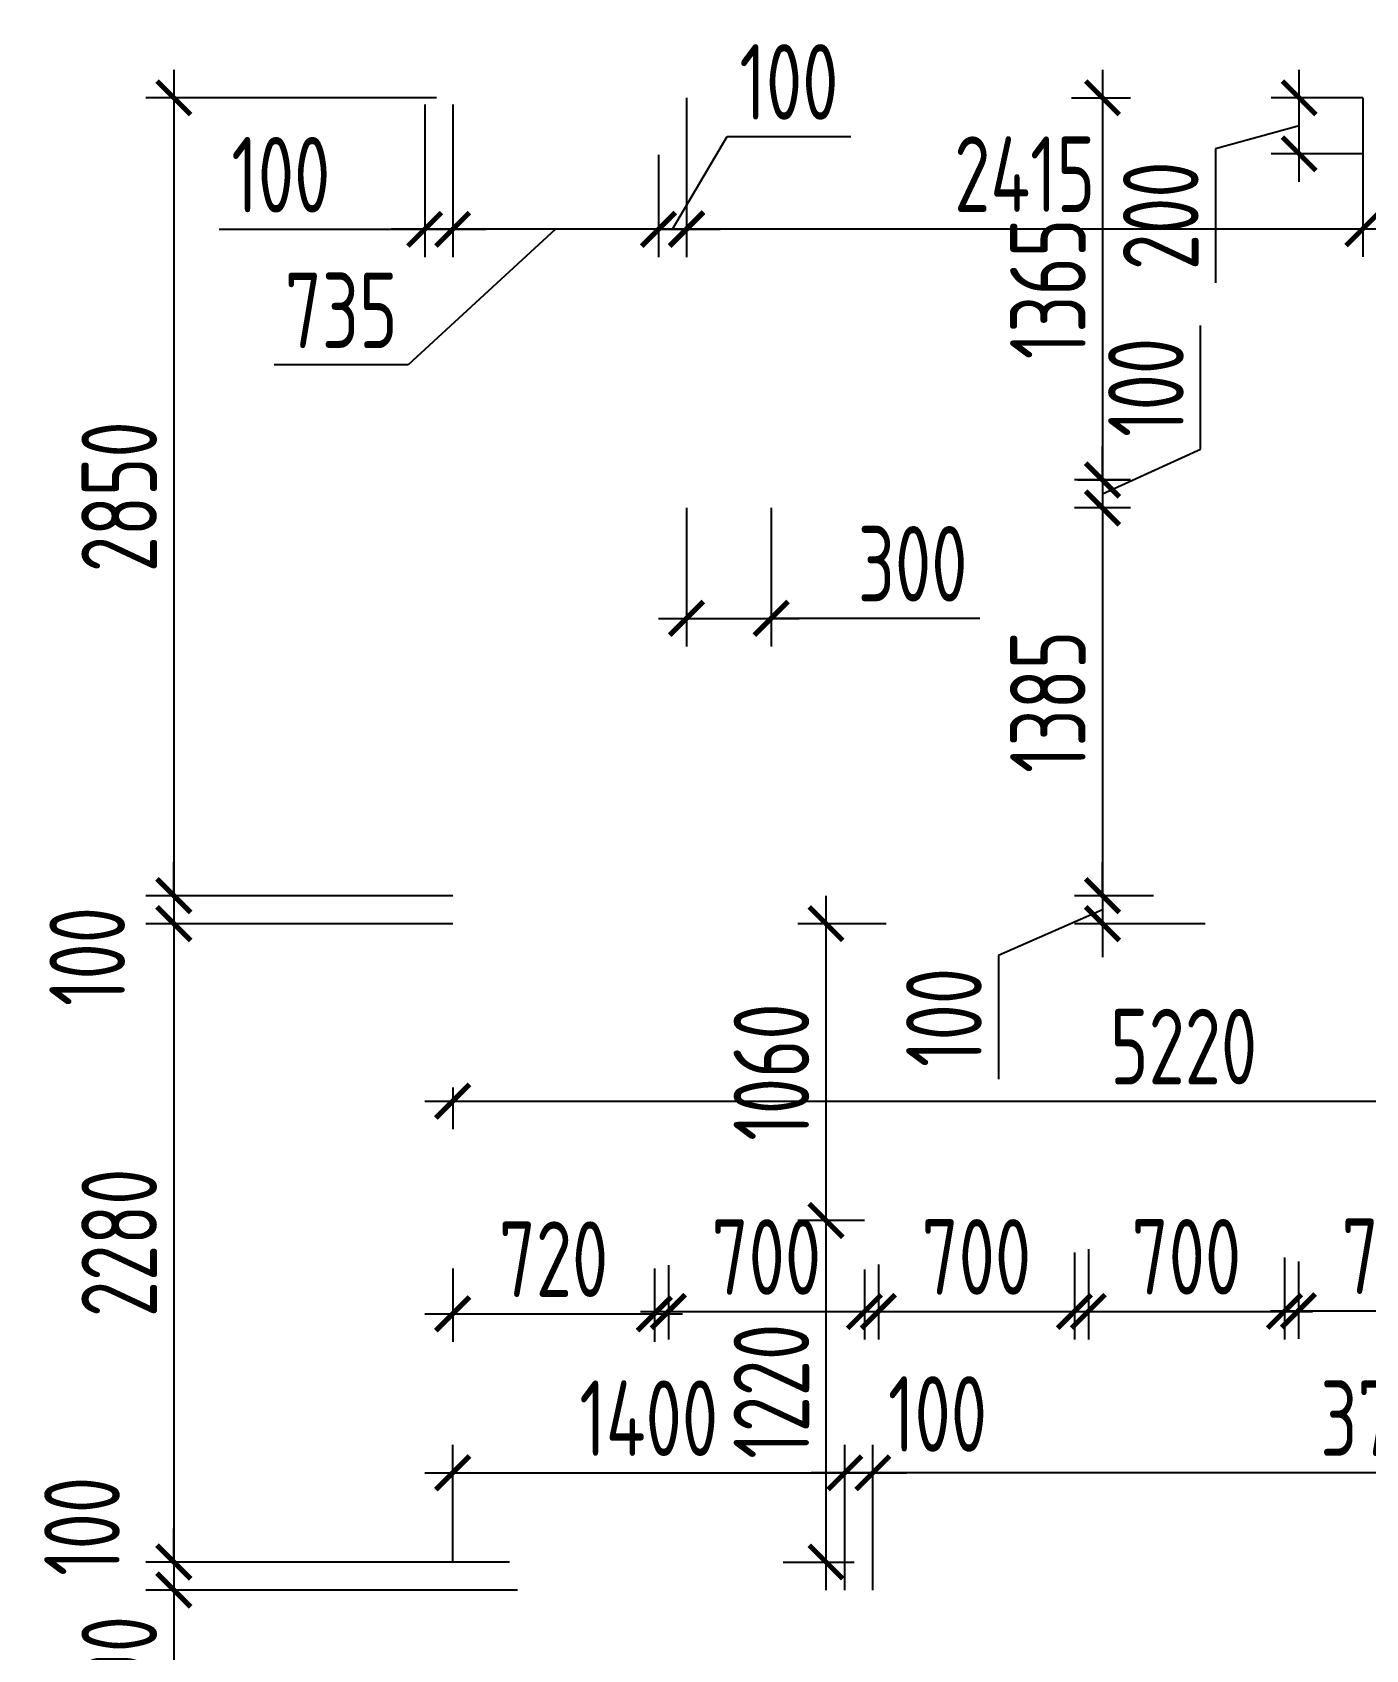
# Model space of a CAD drawing. Header units: millimetres. Extents: x -350007 to 536090, y -888 to 198380.
# Drawn here: x -63947 to -59186, y 121807 to 127585 of the extents above; entities that cross this region are included whole.
import ezdxf

# ---------------------------------------------------------------- set-up
doc = ezdxf.new("R2010")
doc.units = ezdxf.units.MM
doc.layers.add('АР_Размеры нов.', color=15, linetype='Continuous', lineweight=0)
doc.styles.add('ISOCPEUR', font='isocpeur.ttf', dxfattribs={"width": 0.7})
doc.dimstyles.new('R_100', dxfattribs={"dimtxt": 270, "dimasz": 120, "dimexe": 100, "dimexo": 0, "dimgap": 60, "dimtad": 1, "dimdec": 0, "dimrnd": 5, "dimzin": 0, "dimdsep": 46, "dimtxsty": 'ISOCPEUR', "dimblk": 'ARCHTICK', "dimcen": 0, "dimdle": 100, "dimclrd": 256, "dimclre": 256, "dimclrt": 256, "dimadec": 0, "dimazin": 0, "dimtfac": 2, "dimtdec": 0, "dimtofl": 0, "dimtmove": 1, "dimatfit": 3, "dimfxl": 1, "dimtvp": 3, "dimtolj": 1, "dimtzin": 0, "dimarcsym": 0})

# ---------------------------------------------------------------- blocks, each defined once
blk = doc.blocks.new('_ArchTick')
at = {"color": 0, "linetype": 'ByBlock', "const_width": 0.15}
blk.add_lwpolyline([(-0.5, -0.5), (0.5, 0.5)], dxfattribs=at)
blk = doc.blocks.new('*D2067')
at = {"layer": 'Defpoints', "color": 0, "ltscale": 500, "transparency": 16777216}
for p in [(-59423.3, 127350.7), (-59195.8, 127350.7), (-59195.8, 127150.7)]:
    blk.add_point(p, dxfattribs=at)
at = {"layer": 'АР_Размеры нов.', "lineweight": -2, "ltscale": 500, "transparency": 16777216}
for p, q in [((-59423.3, 127050.7), (-59423.3, 127450.7)), ((-59195.8, 127350.7), (-59523.3, 127350.7)), ((-59423.3, 127250.7), (-59722.4, 127169.2)), ((-59722.4, 127169.2), (-59722.4, 126690.1)), ((-59195.8, 127150.7), (-59523.3, 127150.7))]:
    blk.add_line(p, q, dxfattribs=at)
at = {"layer": 'АР_Размеры нов.', "lineweight": -2, "ltscale": 500, "transparency": 16777216, "xscale": 120, "yscale": 120, "zscale": 120}
for p, rotation in [((-59423.3, 127350.7), 90), ((-59423.3, 127150.7), 270)]:
    blk.add_blockref('_ArchTick', p, dxfattribs=dict(at, rotation=rotation))
at = {"layer": 'АР_Размеры нов.', "lineweight": 13, "ltscale": 500, "transparency": 16777216, "insert": (-59917.4, 126929.6), "char_height": 270, "attachment_point": 5, "rotation": 90, "style": 'ISOCPEUR'}
blk.add_mtext('\\A1;200', dxfattribs=at)
blk = doc.blocks.new('*D2068')
at = {"layer": 'Defpoints', "color": 0, "ltscale": 500, "transparency": 16777216}
for p in [(-62445.8, 127081.2), (-61710.8, 127081.2), (-62445.8, 126881.1)]:
    blk.add_point(p, dxfattribs=at)
at = {"layer": 'АР_Размеры нов.', "lineweight": -2, "ltscale": 500, "transparency": 16777216}
for p, q in [((-62445.8, 127081.2), (-62445.8, 126781.1)), ((-61710.8, 127081.2), (-61710.8, 126781.1)), ((-62078.3, 126881.1), (-62604.3, 126396.6)), ((-61610.8, 126881.1), (-62545.8, 126881.1)), ((-62604.3, 126396.6), (-63083.4, 126396.6))]:
    blk.add_line(p, q, dxfattribs=at)
at = {"layer": 'АР_Размеры нов.', "lineweight": -2, "ltscale": 500, "transparency": 16777216, "xscale": 120, "yscale": 120, "zscale": 120, "rotation": 180}
blk.add_blockref('_ArchTick', (-62445.8, 126881.1), dxfattribs=at)
at = {"layer": 'АР_Размеры нов.', "lineweight": -2, "ltscale": 500, "transparency": 16777216, "xscale": 120, "yscale": 120, "zscale": 120}
blk.add_blockref('_ArchTick', (-61710.8, 126881.1), dxfattribs=at)
at = {"layer": 'АР_Размеры нов.', "lineweight": 13, "ltscale": 500, "transparency": 16777216, "insert": (-62843.9, 126591.6), "char_height": 270, "attachment_point": 5, "style": 'ISOCPEUR'}
blk.add_mtext('\\A1;735', dxfattribs=at)
blk = doc.blocks.new('*D2069')
at = {"layer": 'Defpoints', "color": 0, "ltscale": 500, "transparency": 16777216}
for p in [(-61610.8, 125885.7), (-61308.7, 125885.7), (-61308.7, 125491.4)]:
    blk.add_point(p, dxfattribs=at)
at = {"layer": 'АР_Размеры нов.', "lineweight": -2, "ltscale": 500, "transparency": 16777216}
for p, q in [((-61610.8, 125885.7), (-61610.8, 125391.4)), ((-61308.7, 125885.7), (-61308.7, 125391.4)), ((-61710.8, 125491.4), (-61208.7, 125491.4)), ((-60564, 125491.4), (-61308.7, 125491.4))]:
    blk.add_line(p, q, dxfattribs=at)
at = {"layer": 'АР_Размеры нов.', "lineweight": -2, "ltscale": 500, "transparency": 16777216, "xscale": 120, "yscale": 120, "zscale": 120, "rotation": 180}
blk.add_blockref('_ArchTick', (-61610.8, 125491.4), dxfattribs=at)
at = {"layer": 'АР_Размеры нов.', "lineweight": -2, "ltscale": 500, "transparency": 16777216, "xscale": 120, "yscale": 120, "zscale": 120}
blk.add_blockref('_ArchTick', (-61308.7, 125491.4), dxfattribs=at)
at = {"layer": 'АР_Размеры нов.', "lineweight": 13, "ltscale": 500, "transparency": 16777216, "insert": (-60803.5, 125686.4), "char_height": 270, "attachment_point": 5, "style": 'ISOCPEUR'}
blk.add_mtext('\\A1;300', dxfattribs=at)
blk = doc.blocks.new('*D2070')
at = {"layer": 'Defpoints', "color": 0, "ltscale": 500, "transparency": 16777216}
for p in [(-61610.8, 127350.7), (-59195.8, 127350.7), (-59195.8, 126883)]:
    blk.add_point(p, dxfattribs=at)
at = {"layer": 'АР_Размеры нов.', "lineweight": -2, "ltscale": 500, "transparency": 16777216}
for p, q in [((-61610.8, 127350.7), (-61610.8, 126783)), ((-59195.8, 127350.7), (-59195.8, 126783)), ((-61710.8, 126883), (-59095.8, 126883))]:
    blk.add_line(p, q, dxfattribs=at)
at = {"layer": 'АР_Размеры нов.', "lineweight": -2, "ltscale": 500, "transparency": 16777216, "xscale": 120, "yscale": 120, "zscale": 120, "rotation": 180}
blk.add_blockref('_ArchTick', (-61610.8, 126883), dxfattribs=at)
at = {"layer": 'АР_Размеры нов.', "lineweight": -2, "ltscale": 500, "transparency": 16777216, "xscale": 120, "yscale": 120, "zscale": 120}
blk.add_blockref('_ArchTick', (-59195.8, 126883), dxfattribs=at)
at = {"layer": 'АР_Размеры нов.', "lineweight": 13, "ltscale": 500, "transparency": 16777216, "insert": (-60403.3, 127078), "char_height": 270, "attachment_point": 5, "style": 'ISOCPEUR'}
blk.add_mtext('\\A1;2415', dxfattribs=at)
blk = doc.blocks.new('*D2071')
at = {"layer": 'Defpoints', "color": 0, "ltscale": 500, "transparency": 16777216}
for p in [(-62445.8, 124400.7), (-63441.6, 122120.3), (-62425.8, 122120.3)]:
    blk.add_point(p, dxfattribs=at)
at = {"layer": 'АР_Размеры нов.', "lineweight": -2, "ltscale": 500, "transparency": 16777216}
for p, q in [((-63441.6, 124500.7), (-63441.6, 122020.3)), ((-62445.8, 124400.7), (-63541.6, 124400.7)), ((-62425.8, 122120.3), (-63541.6, 122120.3))]:
    blk.add_line(p, q, dxfattribs=at)
at = {"layer": 'АР_Размеры нов.', "lineweight": -2, "ltscale": 500, "transparency": 16777216, "xscale": 120, "yscale": 120, "zscale": 120}
for p, rotation in [((-63441.6, 124400.7), 90), ((-63441.6, 122120.3), 270)]:
    blk.add_blockref('_ArchTick', p, dxfattribs=dict(at, rotation=rotation))
at = {"layer": 'АР_Размеры нов.', "lineweight": 13, "ltscale": 500, "transparency": 16777216, "insert": (-63636.6, 123260.5), "char_height": 270, "attachment_point": 5, "rotation": 90, "style": 'ISOCPEUR'}
blk.add_mtext('\\A1;2280', dxfattribs=at)
blk = doc.blocks.new('*D2073')
at = {"layer": 'Defpoints', "color": 0, "ltscale": 500, "transparency": 16777216}
for p in [(-62445.8, 123815.6), (-57225.8, 123766.6), (-57225.8, 123340.3)]:
    blk.add_point(p, dxfattribs=at)
at = {"layer": 'АР_Размеры нов.', "lineweight": -2, "ltscale": 500, "transparency": 16777216}
for p, q in [((-62445.8, 123815.6), (-62445.8, 123666.6)), ((-57225.8, 123340.3), (-57225.8, 123866.6)), ((-62545.8, 123766.6), (-57125.8, 123766.6))]:
    blk.add_line(p, q, dxfattribs=at)
at = {"layer": 'АР_Размеры нов.', "lineweight": -2, "ltscale": 500, "transparency": 16777216, "xscale": 120, "yscale": 120, "zscale": 120, "rotation": 180}
blk.add_blockref('_ArchTick', (-62445.8, 123766.6), dxfattribs=at)
at = {"layer": 'АР_Размеры нов.', "lineweight": -2, "ltscale": 500, "transparency": 16777216, "xscale": 120, "yscale": 120, "zscale": 120}
blk.add_blockref('_ArchTick', (-57225.8, 123766.6), dxfattribs=at)
at = {"layer": 'АР_Размеры нов.', "lineweight": 13, "ltscale": 500, "transparency": 16777216, "insert": (-59835.8, 123961.6), "char_height": 270, "attachment_point": 5, "style": 'ISOCPEUR'}
blk.add_mtext('\\A1;5220', dxfattribs=at)
blk = doc.blocks.new('*D2224')
at = {"layer": 'Defpoints', "color": 0, "ltscale": 500, "transparency": 16777216}
for p in [(-62445.8, 123169.3), (-61725.8, 123169.3), (-61725.8, 123007.1)]:
    blk.add_point(p, dxfattribs=at)
at = {"layer": 'АР_Размеры нов.', "lineweight": -2, "ltscale": 500, "transparency": 16777216}
for p, q in [((-62445.8, 123169.3), (-62445.8, 122907.1)), ((-61725.8, 123169.3), (-61725.8, 122907.1)), ((-62545.8, 123007.1), (-61625.8, 123007.1))]:
    blk.add_line(p, q, dxfattribs=at)
at = {"layer": 'АР_Размеры нов.', "lineweight": -2, "ltscale": 500, "transparency": 16777216, "xscale": 120, "yscale": 120, "zscale": 120, "rotation": 180}
blk.add_blockref('_ArchTick', (-62445.8, 123007.1), dxfattribs=at)
at = {"layer": 'АР_Размеры нов.', "lineweight": -2, "ltscale": 500, "transparency": 16777216, "xscale": 120, "yscale": 120, "zscale": 120}
blk.add_blockref('_ArchTick', (-61725.8, 123007.1), dxfattribs=at)
at = {"layer": 'АР_Размеры нов.', "lineweight": 13, "ltscale": 500, "transparency": 16777216, "insert": (-62085.8, 123202.1), "char_height": 270, "attachment_point": 5, "style": 'ISOCPEUR'}
blk.add_mtext('\\A1;720', dxfattribs=at)
blk = doc.blocks.new('*D2225')
at = {"layer": 'Defpoints', "color": 0, "ltscale": 500, "transparency": 16777216}
for p in [(-61675.8, 123181), (-60975.8, 123165.1), (-60975.8, 123015.1)]:
    blk.add_point(p, dxfattribs=at)
at = {"layer": 'АР_Размеры нов.', "lineweight": -2, "ltscale": 500, "transparency": 16777216}
for p, q in [((-61675.8, 123181), (-61675.8, 122915.1)), ((-60975.8, 123165.1), (-60975.8, 122915.1)), ((-61775.8, 123015.1), (-60875.8, 123015.1))]:
    blk.add_line(p, q, dxfattribs=at)
at = {"layer": 'АР_Размеры нов.', "lineweight": -2, "ltscale": 500, "transparency": 16777216, "xscale": 120, "yscale": 120, "zscale": 120, "rotation": 180}
blk.add_blockref('_ArchTick', (-61675.8, 123015.1), dxfattribs=at)
at = {"layer": 'АР_Размеры нов.', "lineweight": -2, "ltscale": 500, "transparency": 16777216, "xscale": 120, "yscale": 120, "zscale": 120}
blk.add_blockref('_ArchTick', (-60975.8, 123015.1), dxfattribs=at)
at = {"layer": 'АР_Размеры нов.', "lineweight": 13, "ltscale": 500, "transparency": 16777216, "insert": (-61325.8, 123210.1), "char_height": 270, "attachment_point": 5, "style": 'ISOCPEUR'}
blk.add_mtext('\\A1;700', dxfattribs=at)
blk = doc.blocks.new('*D2226')
at = {"layer": 'Defpoints', "color": 0, "ltscale": 500, "transparency": 16777216}
for p in [(-60925.8, 123183), (-60225.8, 123226.6), (-60225.8, 123015.4)]:
    blk.add_point(p, dxfattribs=at)
at = {"layer": 'АР_Размеры нов.', "lineweight": -2, "ltscale": 500, "transparency": 16777216}
for p, q in [((-60925.8, 123183), (-60925.8, 122915.4)), ((-60225.8, 123226.6), (-60225.8, 122915.4)), ((-61025.8, 123015.4), (-60125.8, 123015.4))]:
    blk.add_line(p, q, dxfattribs=at)
at = {"layer": 'АР_Размеры нов.', "lineweight": -2, "ltscale": 500, "transparency": 16777216, "xscale": 120, "yscale": 120, "zscale": 120, "rotation": 180}
blk.add_blockref('_ArchTick', (-60925.8, 123015.4), dxfattribs=at)
at = {"layer": 'АР_Размеры нов.', "lineweight": -2, "ltscale": 500, "transparency": 16777216, "xscale": 120, "yscale": 120, "zscale": 120}
blk.add_blockref('_ArchTick', (-60225.8, 123015.4), dxfattribs=at)
at = {"layer": 'АР_Размеры нов.', "lineweight": 13, "ltscale": 500, "transparency": 16777216, "insert": (-60575.8, 123210.4), "char_height": 270, "attachment_point": 5, "style": 'ISOCPEUR'}
blk.add_mtext('\\A1;700', dxfattribs=at)
blk = doc.blocks.new('*D2227')
at = {"layer": 'Defpoints', "color": 0, "ltscale": 500, "transparency": 16777216}
for p in [(-60175.8, 123238.5), (-59475.8, 123208.7), (-59475.8, 123015.8)]:
    blk.add_point(p, dxfattribs=at)
at = {"layer": 'АР_Размеры нов.', "lineweight": -2, "ltscale": 500, "transparency": 16777216}
for p, q in [((-60175.8, 123238.5), (-60175.8, 122915.8)), ((-59475.8, 123208.7), (-59475.8, 122915.8)), ((-60275.8, 123015.8), (-59375.8, 123015.8))]:
    blk.add_line(p, q, dxfattribs=at)
at = {"layer": 'АР_Размеры нов.', "lineweight": -2, "ltscale": 500, "transparency": 16777216, "xscale": 120, "yscale": 120, "zscale": 120, "rotation": 180}
blk.add_blockref('_ArchTick', (-60175.8, 123015.8), dxfattribs=at)
at = {"layer": 'АР_Размеры нов.', "lineweight": -2, "ltscale": 500, "transparency": 16777216, "xscale": 120, "yscale": 120, "zscale": 120}
blk.add_blockref('_ArchTick', (-59475.8, 123015.8), dxfattribs=at)
at = {"layer": 'АР_Размеры нов.', "lineweight": 13, "ltscale": 500, "transparency": 16777216, "insert": (-59825.8, 123210.8), "char_height": 270, "attachment_point": 5, "style": 'ISOCPEUR'}
blk.add_mtext('\\A1;700', dxfattribs=at)
blk = doc.blocks.new('*D2228')
at = {"layer": 'Defpoints', "color": 0, "ltscale": 500, "transparency": 16777216}
for p in [(-59425.8, 123193.4), (-58725.8, 123017.9), (-58725.8, 122956.9)]:
    blk.add_point(p, dxfattribs=at)
at = {"layer": 'АР_Размеры нов.', "lineweight": -2, "ltscale": 500, "transparency": 16777216}
for p, q in [((-59425.8, 123193.4), (-59425.8, 122917.9)), ((-58725.8, 122956.9), (-58725.8, 123117.9)), ((-59525.8, 123017.9), (-58625.8, 123017.9))]:
    blk.add_line(p, q, dxfattribs=at)
at = {"layer": 'АР_Размеры нов.', "lineweight": -2, "ltscale": 500, "transparency": 16777216, "xscale": 120, "yscale": 120, "zscale": 120, "rotation": 180}
blk.add_blockref('_ArchTick', (-59425.8, 123017.9), dxfattribs=at)
at = {"layer": 'АР_Размеры нов.', "lineweight": -2, "ltscale": 500, "transparency": 16777216, "xscale": 120, "yscale": 120, "zscale": 120}
blk.add_blockref('_ArchTick', (-58725.8, 123017.9), dxfattribs=at)
at = {"layer": 'АР_Размеры нов.', "lineweight": 13, "ltscale": 500, "transparency": 16777216, "insert": (-59075.8, 123212.9), "char_height": 270, "attachment_point": 5, "style": 'ISOCPEUR'}
blk.add_mtext('\\A1;700', dxfattribs=at)
blk = doc.blocks.new('*D2231')
at = {"layer": 'Defpoints', "color": 0, "ltscale": 500, "transparency": 16777216}
for p in [(-61112.8, 123340.3), (-60975.8, 123340.3), (-61266.1, 122120.3)]:
    blk.add_point(p, dxfattribs=at)
at = {"layer": 'АР_Размеры нов.', "lineweight": -2, "ltscale": 500, "transparency": 16777216}
for p, q in [((-61112.8, 122020.3), (-61112.8, 123440.3)), ((-60975.8, 123340.3), (-61212.8, 123340.3)), ((-61266.1, 122120.3), (-61012.8, 122120.3))]:
    blk.add_line(p, q, dxfattribs=at)
at = {"layer": 'АР_Размеры нов.', "lineweight": -2, "ltscale": 500, "transparency": 16777216, "xscale": 120, "yscale": 120, "zscale": 120}
for p, rotation in [((-61112.8, 123340.3), 90), ((-61112.8, 122120.3), 270)]:
    blk.add_blockref('_ArchTick', p, dxfattribs=dict(at, rotation=rotation))
at = {"layer": 'АР_Размеры нов.', "lineweight": 13, "ltscale": 500, "transparency": 16777216, "insert": (-61307.8, 122730.3), "char_height": 270, "attachment_point": 5, "rotation": 90, "style": 'ISOCPEUR'}
blk.add_mtext('\\A1;1220', dxfattribs=at)
blk = doc.blocks.new('*D2232')
at = {"layer": 'Defpoints', "color": 0, "ltscale": 500, "transparency": 16777216}
for p in [(-61112.8, 124400.7), (-60897.9, 124400.7), (-60975.8, 123340.3)]:
    blk.add_point(p, dxfattribs=at)
at = {"layer": 'АР_Размеры нов.', "lineweight": -2, "ltscale": 500, "transparency": 16777216}
for p, q in [((-61112.8, 123240.3), (-61112.8, 124500.7)), ((-60897.9, 124400.7), (-61212.8, 124400.7)), ((-60975.8, 123340.3), (-61212.8, 123340.3))]:
    blk.add_line(p, q, dxfattribs=at)
at = {"layer": 'АР_Размеры нов.', "lineweight": -2, "ltscale": 500, "transparency": 16777216, "xscale": 120, "yscale": 120, "zscale": 120}
for p, rotation in [((-61112.8, 124400.7), 90), ((-61112.8, 123340.3), 270)]:
    blk.add_blockref('_ArchTick', p, dxfattribs=dict(at, rotation=rotation))
at = {"layer": 'АР_Размеры нов.', "lineweight": 13, "ltscale": 500, "transparency": 16777216, "insert": (-61307.8, 123870.5), "char_height": 270, "attachment_point": 5, "rotation": 90, "style": 'ISOCPEUR'}
blk.add_mtext('\\A1;1060', dxfattribs=at)
blk = doc.blocks.new('*D2406')
at = {"layer": 'Defpoints', "color": 0, "ltscale": 500, "transparency": 16777216}
for p in [(-62545.8, 127327), (-62445.8, 127327), (-62445.8, 126881.1)]:
    blk.add_point(p, dxfattribs=at)
at = {"layer": 'АР_Размеры нов.', "lineweight": -2, "ltscale": 500, "transparency": 16777216}
for p, q in [((-62545.8, 127327), (-62545.8, 126781.1)), ((-62445.8, 127327), (-62445.8, 126781.1)), ((-63280.2, 126881.1), (-62545.8, 126881.1)), ((-62545.8, 126881.1), (-62665.8, 126881.1)), ((-62545.8, 126881.1), (-62445.8, 126881.1)), ((-62445.8, 126881.1), (-62325.8, 126881.1))]:
    blk.add_line(p, q, dxfattribs=at)
at = {"layer": 'АР_Размеры нов.', "lineweight": -2, "ltscale": 500, "transparency": 16777216, "xscale": 120, "yscale": 120, "zscale": 120}
blk.add_blockref('_ArchTick', (-62545.8, 126881.1), dxfattribs=at)
at = {"layer": 'АР_Размеры нов.', "lineweight": -2, "ltscale": 500, "transparency": 16777216, "xscale": 120, "yscale": 120, "zscale": 120, "rotation": 180}
blk.add_blockref('_ArchTick', (-62445.8, 126881.1), dxfattribs=at)
at = {"layer": 'АР_Размеры нов.', "lineweight": 13, "ltscale": 500, "transparency": 16777216, "insert": (-63059.6, 127076.1), "char_height": 270, "attachment_point": 5, "style": 'ISOCPEUR'}
blk.add_mtext('\\A1;100', dxfattribs=at)
blk = doc.blocks.new('*D2407')
at = {"layer": 'Defpoints', "color": 0, "ltscale": 500, "transparency": 16777216}
for p in [(-61710.8, 127147.4), (-61610.8, 127147.4), (-61610.8, 126881.1)]:
    blk.add_point(p, dxfattribs=at)
at = {"layer": 'АР_Размеры нов.', "lineweight": -2, "ltscale": 500, "transparency": 16777216}
for p, q in [((-61660.8, 126881.1), (-61465.7, 127212.6)), ((-61465.7, 127212.6), (-61024.4, 127212.6)), ((-61710.8, 127147.4), (-61710.8, 126781.1)), ((-61610.8, 127147.4), (-61610.8, 126781.1)), ((-61710.8, 126881.1), (-61830.8, 126881.1)), ((-61710.8, 126881.1), (-61610.8, 126881.1)), ((-61610.8, 126881.1), (-61490.8, 126881.1))]:
    blk.add_line(p, q, dxfattribs=at)
at = {"layer": 'АР_Размеры нов.', "lineweight": -2, "ltscale": 500, "transparency": 16777216, "xscale": 120, "yscale": 120, "zscale": 120}
blk.add_blockref('_ArchTick', (-61710.8, 126881.1), dxfattribs=at)
at = {"layer": 'АР_Размеры нов.', "lineweight": -2, "ltscale": 500, "transparency": 16777216, "xscale": 120, "yscale": 120, "zscale": 120, "rotation": 180}
blk.add_blockref('_ArchTick', (-61610.8, 126881.1), dxfattribs=at)
at = {"layer": 'АР_Размеры нов.', "lineweight": 13, "ltscale": 500, "transparency": 16777216, "insert": (-61245.1, 127407.6), "char_height": 270, "attachment_point": 5, "style": 'ISOCPEUR'}
blk.add_mtext('\\A1;100', dxfattribs=at)
blk = doc.blocks.new('*D2408')
at = {"layer": 'Defpoints', "color": 0, "ltscale": 500, "transparency": 16777216}
for p in [(-62503.8, 127350.7), (-63441.6, 124500.7), (-62445.8, 124500.7)]:
    blk.add_point(p, dxfattribs=at)
at = {"layer": 'АР_Размеры нов.', "lineweight": -2, "ltscale": 500, "transparency": 16777216}
for p, q in [((-63441.6, 127450.7), (-63441.6, 124400.7)), ((-62503.8, 127350.7), (-63541.6, 127350.7)), ((-62445.8, 124500.7), (-63541.6, 124500.7))]:
    blk.add_line(p, q, dxfattribs=at)
at = {"layer": 'АР_Размеры нов.', "lineweight": -2, "ltscale": 500, "transparency": 16777216, "xscale": 120, "yscale": 120, "zscale": 120}
for p, rotation in [((-63441.6, 127350.7), 90), ((-63441.6, 124500.7), 270)]:
    blk.add_blockref('_ArchTick', p, dxfattribs=dict(at, rotation=rotation))
at = {"layer": 'АР_Размеры нов.', "lineweight": 13, "ltscale": 500, "transparency": 16777216, "insert": (-63636.6, 125925.7), "char_height": 270, "attachment_point": 5, "rotation": 90, "style": 'ISOCPEUR'}
blk.add_mtext('\\A1;2850', dxfattribs=at)
blk = doc.blocks.new('*D2416')
at = {"layer": 'Defpoints', "color": 0, "ltscale": 500, "transparency": 16777216}
for p in [(-62242.7, 122120.3), (-63441.6, 122020.3), (-62214.3, 122020.3)]:
    blk.add_point(p, dxfattribs=at)
at = {"layer": 'АР_Размеры нов.', "lineweight": -2, "ltscale": 500, "transparency": 16777216}
for p, q in [((-63441.6, 122120.3), (-63441.6, 122240.3)), ((-62242.7, 122120.3), (-63541.6, 122120.3)), ((-62214.3, 122020.3), (-63541.6, 122020.3)), ((-63441.6, 122020.3), (-63441.6, 121900.3))]:
    blk.add_line(p, q, dxfattribs=at)
at = {"layer": 'АР_Размеры нов.', "lineweight": -2, "ltscale": 500, "transparency": 16777216, "xscale": 120, "yscale": 120, "zscale": 120}
for p, rotation in [((-63441.6, 122120.3), 270), ((-63441.6, 122020.3), 90)]:
    blk.add_blockref('_ArchTick', p, dxfattribs=dict(at, rotation=rotation))
at = {"layer": 'АР_Размеры нов.', "lineweight": 13, "ltscale": 500, "transparency": 16777216, "insert": (-63769.7, 122247.8), "char_height": 270, "attachment_point": 5, "rotation": 90, "style": 'ISOCPEUR'}
blk.add_mtext('\\A1;100', dxfattribs=at)
blk = doc.blocks.new('*D2417')
at = {"layer": 'Defpoints', "color": 0, "ltscale": 500, "transparency": 16777216}
for p in [(-62481.1, 122020.3), (-63473.1, 121428.5), (-63441.6, 121428.5)]:
    blk.add_point(p, dxfattribs=at)
at = {"layer": 'АР_Размеры нов.', "lineweight": -2, "ltscale": 500, "transparency": 16777216}
for p, q in [((-63441.6, 122120.3), (-63441.6, 121328.5)), ((-62481.1, 122020.3), (-63541.6, 122020.3)), ((-63473.1, 121428.5), (-63341.6, 121428.5))]:
    blk.add_line(p, q, dxfattribs=at)
at = {"layer": 'АР_Размеры нов.', "lineweight": -2, "ltscale": 500, "transparency": 16777216, "xscale": 120, "yscale": 120, "zscale": 120}
for p, rotation in [((-63441.6, 122020.3), 90), ((-63441.6, 121428.5), 270)]:
    blk.add_blockref('_ArchTick', p, dxfattribs=dict(at, rotation=rotation))
at = {"layer": 'АР_Размеры нов.', "lineweight": 13, "ltscale": 500, "transparency": 16777216, "insert": (-63636.6, 121724.4), "char_height": 270, "attachment_point": 5, "rotation": 90, "style": 'ISOCPEUR'}
blk.add_mtext('\\A1;590', dxfattribs=at)
blk = doc.blocks.new('*D2456')
at = {"layer": 'Defpoints', "color": 0, "ltscale": 500, "transparency": 16777216}
for p in [(-60945.8, 122439), (-60945.8, 122020.3), (-57225.8, 122020.3)]:
    blk.add_point(p, dxfattribs=at)
at = {"layer": 'АР_Размеры нов.', "lineweight": -2, "ltscale": 500, "transparency": 16777216}
for p, q in [((-60945.8, 122020.3), (-60945.8, 122539)), ((-57225.8, 122020.3), (-57225.8, 122539)), ((-57125.8, 122439), (-61045.8, 122439))]:
    blk.add_line(p, q, dxfattribs=at)
at = {"layer": 'АР_Размеры нов.', "lineweight": -2, "ltscale": 500, "transparency": 16777216, "xscale": 120, "yscale": 120, "zscale": 120, "rotation": 180}
blk.add_blockref('_ArchTick', (-60945.8, 122439), dxfattribs=at)
at = {"layer": 'АР_Размеры нов.', "lineweight": -2, "ltscale": 500, "transparency": 16777216, "xscale": 120, "yscale": 120, "zscale": 120}
blk.add_blockref('_ArchTick', (-57225.8, 122439), dxfattribs=at)
at = {"layer": 'АР_Размеры нов.', "lineweight": 13, "ltscale": 500, "transparency": 16777216, "insert": (-59085.8, 122634), "char_height": 270, "attachment_point": 5, "style": 'ISOCPEUR'}
blk.add_mtext('\\A1;3720', dxfattribs=at)
blk = doc.blocks.new('*D2457')
at = {"layer": 'Defpoints', "color": 0, "ltscale": 500, "transparency": 16777216}
for p in [(-61045.8, 122439), (-61045.8, 122020.3), (-60945.8, 122020.3)]:
    blk.add_point(p, dxfattribs=at)
at = {"layer": 'АР_Размеры нов.', "lineweight": -2, "ltscale": 500, "transparency": 16777216}
for p, q in [((-61045.8, 122020.3), (-61045.8, 122539)), ((-60945.8, 122020.3), (-60945.8, 122539)), ((-61045.8, 122439), (-61165.8, 122439)), ((-60945.8, 122439), (-60825.8, 122439))]:
    blk.add_line(p, q, dxfattribs=at)
at = {"layer": 'АР_Размеры нов.', "lineweight": -2, "ltscale": 500, "transparency": 16777216, "xscale": 120, "yscale": 120, "zscale": 120}
blk.add_blockref('_ArchTick', (-61045.8, 122439), dxfattribs=at)
at = {"layer": 'АР_Размеры нов.', "lineweight": -2, "ltscale": 500, "transparency": 16777216, "xscale": 120, "yscale": 120, "zscale": 120, "rotation": 180}
blk.add_blockref('_ArchTick', (-60945.8, 122439), dxfattribs=at)
at = {"layer": 'АР_Размеры нов.', "lineweight": 13, "ltscale": 500, "transparency": 16777216, "insert": (-60714.5, 122649.1), "char_height": 270, "attachment_point": 5, "style": 'ISOCPEUR'}
blk.add_mtext('\\A1;100', dxfattribs=at)
blk = doc.blocks.new('*D3144')
at = {"layer": 'Defpoints', "color": 0, "transparency": 16777216}
for p in [(-60235.8, 127350.7), (-60213.5, 125985.7), (-60125.4, 125985.7)]:
    blk.add_point(p, dxfattribs=at)
at = {"layer": 'АР_Размеры нов.', "lineweight": -2, "transparency": 16777216}
for p, q in [((-60125.4, 127450.7), (-60125.4, 125885.7)), ((-60235.8, 127350.7), (-60025.4, 127350.7)), ((-60213.5, 125985.7), (-60025.4, 125985.7))]:
    blk.add_line(p, q, dxfattribs=at)
at = {"layer": 'АР_Размеры нов.', "lineweight": -2, "transparency": 16777216, "xscale": 120, "yscale": 120, "zscale": 120}
for p, rotation in [((-60125.4, 127350.7), 90), ((-60125.4, 125985.7), 270)]:
    blk.add_blockref('_ArchTick', p, dxfattribs=dict(at, rotation=rotation))
at = {"layer": 'АР_Размеры нов.', "transparency": 16777216, "insert": (-60320.4, 126668.2), "char_height": 270, "attachment_point": 5, "rotation": 90, "style": 'ISOCPEUR'}
blk.add_mtext('\\A1;1365', dxfattribs=at)
blk = doc.blocks.new('*D3145')
at = {"layer": 'Defpoints', "color": 0, "transparency": 16777216}
for p in [(-60025.4, 125985.7), (-60125.4, 125885.7), (-60025.4, 125885.7)]:
    blk.add_point(p, dxfattribs=at)
at = {"layer": 'АР_Размеры нов.', "lineweight": -2, "transparency": 16777216}
for p, q in [((-59775.4, 126095.9), (-59775.4, 126537.2)), ((-60125.4, 125985.7), (-60125.4, 126105.7)), ((-60125.4, 125935.7), (-59775.4, 126095.9)), ((-60025.4, 125985.7), (-60225.4, 125985.7)), ((-60125.4, 125985.7), (-60125.4, 125885.7)), ((-60025.4, 125885.7), (-60225.4, 125885.7)), ((-60125.4, 125885.7), (-60125.4, 125765.7))]:
    blk.add_line(p, q, dxfattribs=at)
at = {"layer": 'АР_Размеры нов.', "lineweight": -2, "transparency": 16777216, "xscale": 120, "yscale": 120, "zscale": 120}
for p, rotation in [((-60125.4, 125985.7), 270), ((-60125.4, 125885.7), 90)]:
    blk.add_blockref('_ArchTick', p, dxfattribs=dict(at, rotation=rotation))
at = {"layer": 'АР_Размеры нов.', "transparency": 16777216, "insert": (-59970.4, 126316.5), "char_height": 270, "attachment_point": 5, "rotation": 90, "style": 'ISOCPEUR'}
blk.add_mtext('\\A1;100', dxfattribs=at)
blk = doc.blocks.new('*D3146')
at = {"layer": 'Defpoints', "color": 0, "transparency": 16777216}
for p in [(-60025.4, 125885.7), (-60125.4, 124500.7), (-59943.4, 124500.7)]:
    blk.add_point(p, dxfattribs=at)
at = {"layer": 'АР_Размеры нов.', "lineweight": -2, "transparency": 16777216}
for p, q in [((-60125.4, 125985.7), (-60125.4, 124400.7)), ((-60025.4, 125885.7), (-60225.4, 125885.7)), ((-59943.4, 124500.7), (-60225.4, 124500.7))]:
    blk.add_line(p, q, dxfattribs=at)
at = {"layer": 'АР_Размеры нов.', "lineweight": -2, "transparency": 16777216, "xscale": 120, "yscale": 120, "zscale": 120}
for p, rotation in [((-60125.4, 125885.7), 90), ((-60125.4, 124500.7), 270)]:
    blk.add_blockref('_ArchTick', p, dxfattribs=dict(at, rotation=rotation))
at = {"layer": 'АР_Размеры нов.', "transparency": 16777216, "insert": (-60320.4, 125193.2), "char_height": 270, "attachment_point": 5, "rotation": 90, "style": 'ISOCPEUR'}
blk.add_mtext('\\A1;1385', dxfattribs=at)
blk = doc.blocks.new('*D3147')
at = {"layer": 'Defpoints', "color": 0, "transparency": 16777216}
for p in [(-59943.4, 124500.7), (-60125.4, 124400.7), (-59758.9, 124400.7)]:
    blk.add_point(p, dxfattribs=at)
at = {"layer": 'АР_Размеры нов.', "lineweight": -2, "transparency": 16777216}
for p, q in [((-60125.4, 124500.7), (-60125.4, 124620.7)), ((-60125.4, 124450.7), (-60496.7, 124286.4)), ((-59943.4, 124500.7), (-60225.4, 124500.7)), ((-60125.4, 124500.7), (-60125.4, 124400.7)), ((-59758.9, 124400.7), (-60225.4, 124400.7)), ((-60125.4, 124400.7), (-60125.4, 124280.7)), ((-60496.7, 124286.4), (-60496.7, 123845.1))]:
    blk.add_line(p, q, dxfattribs=at)
at = {"layer": 'АР_Размеры нов.', "lineweight": -2, "transparency": 16777216, "xscale": 120, "yscale": 120, "zscale": 120}
for p, rotation in [((-60125.4, 124500.7), 270), ((-60125.4, 124400.7), 90)]:
    blk.add_blockref('_ArchTick', p, dxfattribs=dict(at, rotation=rotation))
at = {"layer": 'АР_Размеры нов.', "transparency": 16777216, "insert": (-60691.7, 124065.8), "char_height": 270, "attachment_point": 5, "rotation": 90, "style": 'ISOCPEUR'}
blk.add_mtext('\\A1;100', dxfattribs=at)
blk = doc.blocks.new('*D4087')
at = {"layer": 'Defpoints', "color": 0, "transparency": 16777216}
for p in [(-63441.6, 124500.7), (-62445.8, 124500.7), (-62445.8, 124400.7)]:
    blk.add_point(p, dxfattribs=at)
at = {"layer": 'АР_Размеры нов.', "lineweight": -2, "transparency": 16777216}
for p, q in [((-63441.6, 124500.7), (-63441.6, 124620.7)), ((-62445.8, 124500.7), (-63541.6, 124500.7)), ((-62445.8, 124400.7), (-63541.6, 124400.7)), ((-63441.6, 124400.7), (-63441.6, 124280.7))]:
    blk.add_line(p, q, dxfattribs=at)
at = {"layer": 'АР_Размеры нов.', "lineweight": -2, "transparency": 16777216, "xscale": 120, "yscale": 120, "zscale": 120}
for p, rotation in [((-63441.6, 124500.7), 270), ((-63441.6, 124400.7), 90)]:
    blk.add_blockref('_ArchTick', p, dxfattribs=dict(at, rotation=rotation))
at = {"layer": 'АР_Размеры нов.', "transparency": 16777216, "insert": (-63751, 124283.4), "char_height": 270, "attachment_point": 5, "rotation": 90, "style": 'ISOCPEUR'}
blk.add_mtext('\\A1;100', dxfattribs=at)
blk = doc.blocks.new('*D4102')
at = {"layer": 'Defpoints', "color": 0, "transparency": 16777216}
for p in [(-61045.8, 122439), (-62445.8, 122120.3), (-61045.8, 122020.3)]:
    blk.add_point(p, dxfattribs=at)
at = {"layer": 'АР_Размеры нов.', "lineweight": -2, "transparency": 16777216}
for p, q in [((-62445.8, 122120.3), (-62445.8, 122539)), ((-61045.8, 122020.3), (-61045.8, 122539)), ((-62545.8, 122439), (-60945.8, 122439))]:
    blk.add_line(p, q, dxfattribs=at)
at = {"layer": 'АР_Размеры нов.', "lineweight": -2, "transparency": 16777216, "xscale": 120, "yscale": 120, "zscale": 120, "rotation": 180}
blk.add_blockref('_ArchTick', (-62445.8, 122439), dxfattribs=at)
at = {"layer": 'АР_Размеры нов.', "lineweight": -2, "transparency": 16777216, "xscale": 120, "yscale": 120, "zscale": 120}
blk.add_blockref('_ArchTick', (-61045.8, 122439), dxfattribs=at)
at = {"layer": 'АР_Размеры нов.', "transparency": 16777216, "insert": (-61745.8, 122634), "char_height": 270, "attachment_point": 5, "style": 'ISOCPEUR'}
blk.add_mtext('\\A1;1400', dxfattribs=at)

msp = doc.modelspace()

# ---------------------------------------------------------------- dimensions: what is measured, and where the dimension line sits
at = {"layer": 'АР_Размеры нов.', "lineweight": 13, "ltscale": 500}
for base, p1, p2, picture, middle in [((-61610.8, 126881.1), (-61710.8, 127147.4), (-61610.8, 127147.4), '*D2407', (-61405.7, 127212.6)), ((-62445.8, 126881.1), (-62545.8, 127327), (-62445.8, 127327), '*D2406', (-63059.6, 126781.1)), ((-62445.8, 126881.1), (-61710.8, 127081.2), (-62445.8, 127081.2), '*D2068', (-62664.3, 126396.6)), ((-61308.7, 125491.4), (-61610.8, 125885.7), (-61308.7, 125885.7), '*D2069', (-60803.5, 125454.2)), ((-61045.8, 122439), (-60945.8, 122020.3), (-61045.8, 122020.3), '*D2457', (-60714.5, 122454.1))]:
    dim = msp.add_linear_dim(base=base, p1=p1, p2=p2, dimstyle='R_100', override={"dimpost": '\\X'}, dxfattribs=at)
    dim.commit()
    dim.dimension.update_dxf_attribs({"geometry": picture, "text_midpoint": middle, "dimtype": 160})
for base, p1, p2, picture, middle in [((-63441.6, 124500.7), (-62503.8, 127350.7), (-62445.8, 124500.7), '*D2408', (-63636.6, 125925.7)), ((-61112.8, 124400.7), (-60975.8, 123340.3), (-60897.9, 124400.7), '*D2232', (-61307.8, 123870.5)), ((-61112.8, 123340.3), (-61266.1, 122120.3), (-60975.8, 123340.3), '*D2231', (-61307.8, 122730.3)), ((-63441.6, 121428.5), (-62481.1, 122020.3), (-63473.1, 121428.5), '*D2417', (-63636.6, 121724.4))]:
    dim = msp.add_linear_dim(base=base, p1=p1, p2=p2, angle=90, dimstyle='R_100', override={"dimpost": '\\X'}, dxfattribs=at)
    dim.commit()
    dim.dimension.update_dxf_attribs({"geometry": picture, "text_midpoint": middle})
at = {"layer": 'АР_Размеры нов.'}
for base, p1, p2, picture, middle in [((-60125.4, 125985.7), (-60235.8, 127350.7), (-60213.5, 125985.7), '*D3144', (-60320.4, 126668.2)), ((-60125.4, 124500.7), (-60025.4, 125885.7), (-59943.4, 124500.7), '*D3146', (-60320.4, 125193.2))]:
    dim = msp.add_linear_dim(base=base, p1=p1, p2=p2, angle=90, dimstyle='R_100', override={"dimpost": '\\X'}, dxfattribs=at)
    dim.commit()
    dim.dimension.update_dxf_attribs({"geometry": picture, "text_midpoint": middle})
at = {"layer": 'АР_Размеры нов.', "lineweight": 13, "ltscale": 500}
for base, p1, p2, picture, middle in [((-59423.3, 127350.7), (-59195.8, 127150.7), (-59195.8, 127350.7), '*D2067', (-59722.4, 127109.2)), ((-63441.6, 122120.3), (-62445.8, 124400.7), (-62425.8, 122120.3), '*D2071', (-63441.6, 123260.5)), ((-63441.6, 122020.3), (-62242.7, 122120.3), (-62214.3, 122020.3), '*D2416', (-63574.7, 122247.8))]:
    dim = msp.add_linear_dim(base=base, p1=p1, p2=p2, angle=90, dimstyle='R_100', override={"dimpost": '\\X'}, dxfattribs=at)
    dim.commit()
    dim.dimension.update_dxf_attribs({"geometry": picture, "text_midpoint": middle, "dimtype": 160})
for base, p1, p2, picture, middle in [((-59195.8, 126883), (-61610.8, 127350.7), (-59195.8, 127350.7), '*D2070', (-60403.3, 127078)), ((-57225.8, 123766.6), (-62445.8, 123815.6), (-57225.8, 123340.3), '*D2073', (-59835.8, 123961.6)), ((-61725.8, 123007.1), (-62445.8, 123169.3), (-61725.8, 123169.3), '*D2224', (-62085.8, 123202.1)), ((-60975.8, 123015.1), (-61675.8, 123181), (-60975.8, 123165.1), '*D2225', (-61325.8, 123210.1)), ((-60225.8, 123015.4), (-60925.8, 123183), (-60225.8, 123226.6), '*D2226', (-60575.8, 123210.4)), ((-59475.8, 123015.8), (-60175.8, 123238.5), (-59475.8, 123208.7), '*D2227', (-59825.8, 123210.8)), ((-58725.8, 123017.9), (-59425.8, 123193.4), (-58725.8, 122956.9), '*D2228', (-59075.8, 123212.9)), ((-60945.8, 122439), (-57225.8, 122020.3), (-60945.8, 122020.3), '*D2456', (-59085.8, 122634))]:
    dim = msp.add_linear_dim(base=base, p1=p1, p2=p2, dimstyle='R_100', override={"dimpost": '\\X'}, dxfattribs=at)
    dim.commit()
    dim.dimension.update_dxf_attribs({"geometry": picture, "text_midpoint": middle})
at = {"layer": 'АР_Размеры нов.'}
for base, p1, p2, picture, middle in [((-60125.4, 125885.7), (-60025.4, 125985.7), (-60025.4, 125885.7), '*D3145', (-59775.4, 126155.9)), ((-63441.6, 124500.7), (-62445.8, 124400.7), (-62445.8, 124500.7), '*D4087', (-63556, 124283.4)), ((-60125.4, 124400.7), (-59943.4, 124500.7), (-59758.9, 124400.7), '*D3147', (-60496.7, 124226.4))]:
    dim = msp.add_linear_dim(base=base, p1=p1, p2=p2, angle=90, dimstyle='R_100', override={"dimpost": '\\X'}, dxfattribs=at)
    dim.commit()
    dim.dimension.update_dxf_attribs({"geometry": picture, "text_midpoint": middle, "dimtype": 160})
dim = msp.add_linear_dim(base=(-61045.8, 122439), p1=(-62445.8, 122120.3), p2=(-61045.8, 122020.3), dimstyle='R_100', override={"dimpost": '\\X'}, dxfattribs=at)
dim.commit()
dim.dimension.update_dxf_attribs({"geometry": '*D4102', "text_midpoint": (-61745.8, 122634)})

doc.saveas('drawing.dxf')
